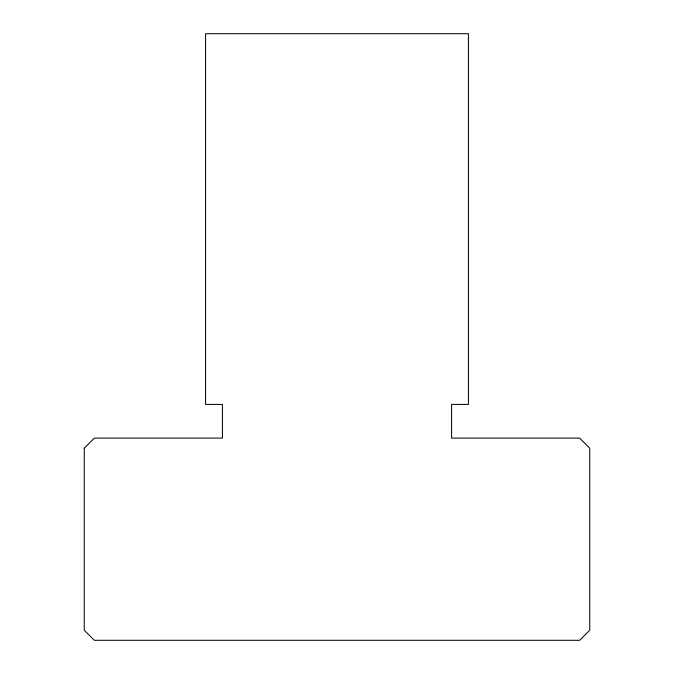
<?xml version="1.0" encoding="UTF-8"?>
<svg xmlns="http://www.w3.org/2000/svg" width="674" height="674" viewBox="0 0 674 674"><rect width="100%" height="100%" fill="white"/><g stroke="black" fill="none" stroke-linecap="round" stroke-linejoin="round"><path stroke-width="1.01" d="M84.25 448.21L84.25 630.19L94.36 640.3L579.64 640.3L589.75 630.19L589.75 448.21L579.64 438.1L451.58 438.1L451.58 404.4L468.43 404.4L468.43 33.7L205.57 33.7L205.57 404.4L222.42 404.4L222.42 438.1L94.36 438.1L84.25 448.21"/></g></svg>
